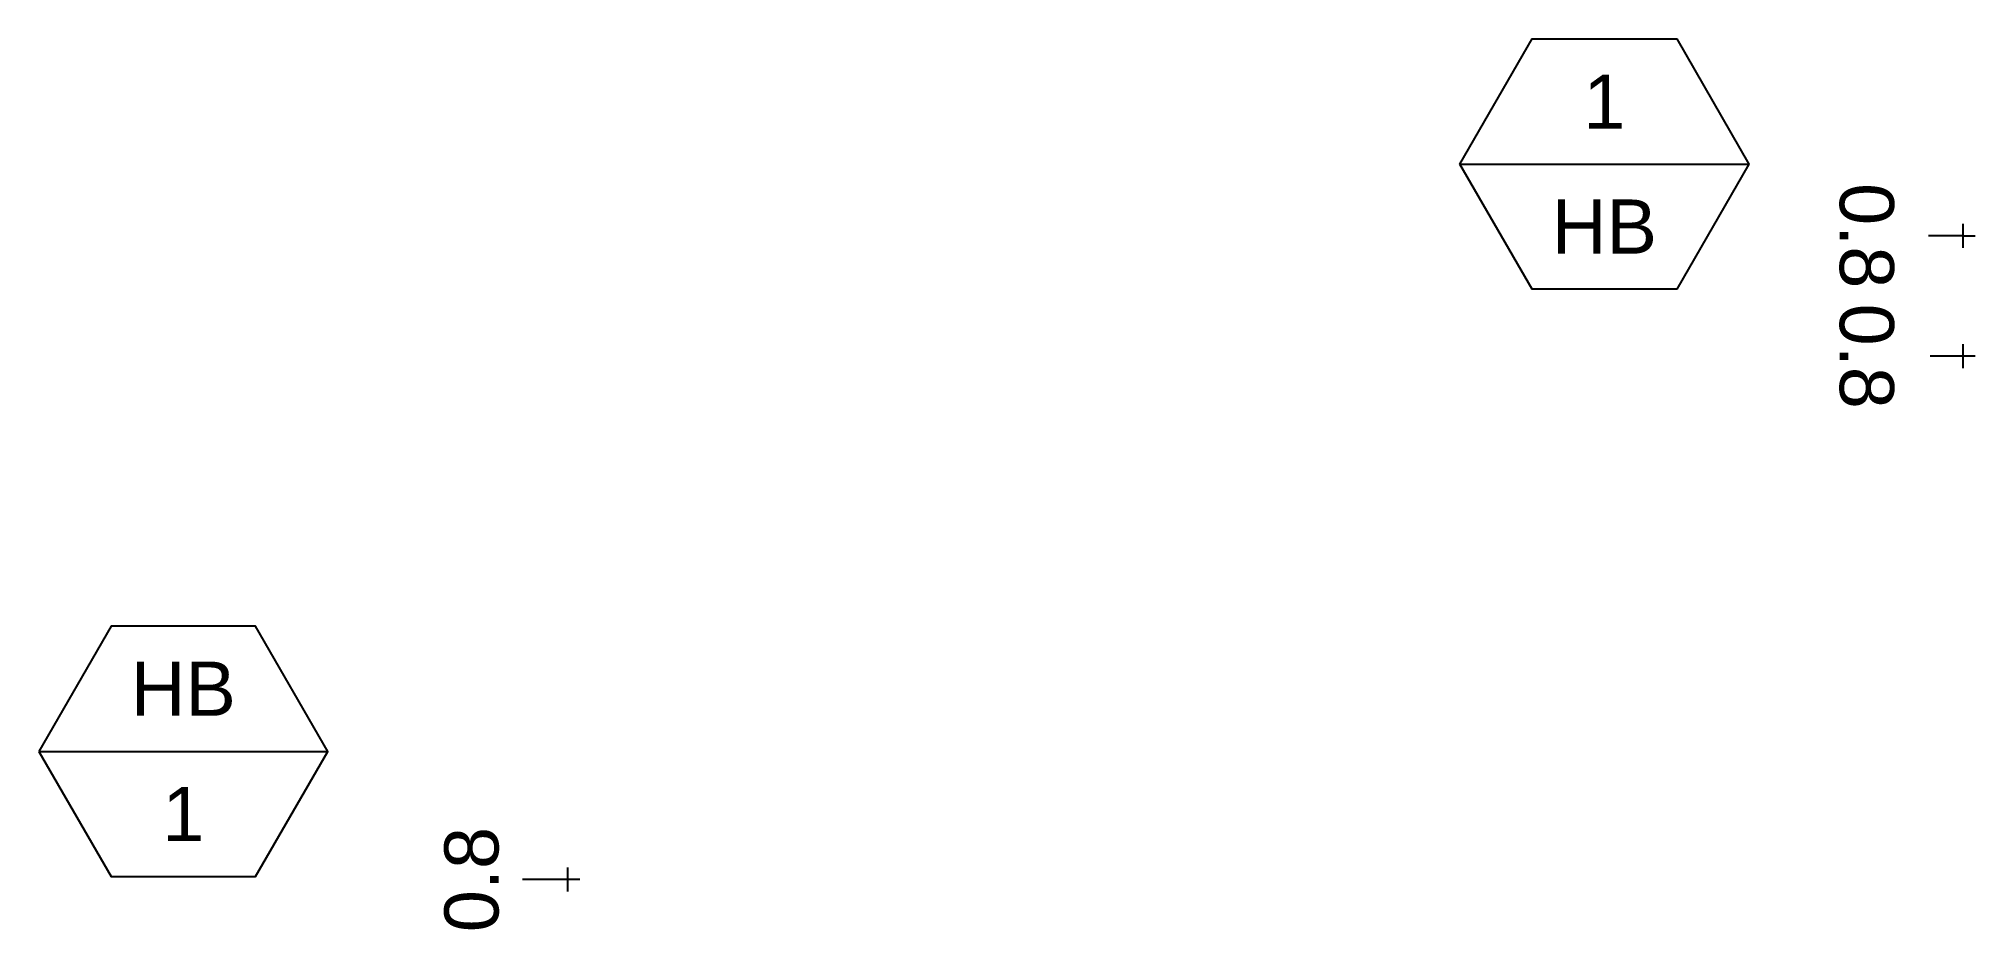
# Model space of a CAD drawing. Header units: inches. Extents: x 11 to 172, y 13 to 87.
import ezdxf
from ezdxf.enums import TextEntityAlignment as Align

# ---------------------------------------------------------------- set-up
doc = ezdxf.new("R2010")
doc.units = ezdxf.units.IN
doc.header["$MEASUREMENT"] = 0
for name, color, linetype in [('PLUM-4TEXT', 2, 'Continuous'), ('PLUM-CW', 3, 'Cold_Water_Flow'), ('PLUM-HW', 2, 'Hot_Water_Flow')]:
    doc.layers.add(name, color=color, linetype=linetype)
doc.styles.add('A2', font='arial.ttf', dxfattribs={"width": 1.00018})
doc.styles.get("Standard").update_dxf_attribs({"font": 'arial.ttf'})
doc.linetypes.add('Cold_Water_Flow', pattern='A,0.875,-0.125,0,-0.125,0.875,-0.125,["CW",Standard,S=0.1,R=0,X=-0.12585,Y=-0.05],-0.1,0.875,[1,GEC_FlowArrow.shx,S=0.0625,R=0,X=0,Y=0],0.5', length=3.6)
doc.linetypes.add('Hot_Water_Flow', pattern='A,0.8125,-0.125,0,-0.125,0,-0.125,0.875,-0.125,["HW",Standard,S=0.1,R=0,X=-0.12585,Y=-0.05],-0.1,0.875,[1,GEC_FlowArrow.shx,S=0.0625,R=0,X=0,Y=0],0.5', length=3.6625)

# ---------------------------------------------------------------- blocks, each defined once
blk = doc.blocks.new('*U2')
at = {"color": 0}
blk.add_line((-42.92, 10.64), (-18.92, 10.64), dxfattribs=at)
for p, q in [((0, 0), (-2.75, 0)), ((1, 0), (0, 0)), ((1, -1), (1, 1)), ((2, 0), (1, 0))]:
    blk.add_line(p, q)
blk.add_lwpolyline([(-42.92, 10.64), (-36.92, 0.25), (-24.92, 0.25), (-18.92, 10.64), (-24.92, 21.03), (-36.92, 21.03)], close=True, dxfattribs=at)
at = {"style": 'A2', "width": 1.00018, "flags": 1}
for tag, p in [('COLD_DIA', (-11.54, 23.46)), ('ELEVATION', (-11.41, 21.05))]:
    blk.add_attdef(tag, p, '', height=1, dxfattribs=at)
at = {"style": 'A2', "width": 1.00018}
for tag, p in [('TAG', (-30.92, 15.84)), ('NUM', (-30.92, 5.44))]:
    blk.add_attdef(tag, text='', height=4.5, dxfattribs=at).set_placement(p, align=Align.MIDDLE_CENTER)
blk.add_attdef('C', text='', height=4.5, rotation=90, dxfattribs=at).set_placement((-7, 0), align=Align.MIDDLE_CENTER)
blk = doc.blocks.new('*U5')
at = {"layer": 'PLUM-4TEXT'}
blk.add_line((-40.79, 10.95), (-16.79, 10.95), dxfattribs=at)
blk.add_lwpolyline([(-40.79, 10.95), (-34.79, 21.35), (-22.79, 21.35), (-16.79, 10.95), (-22.79, 0.56), (-34.79, 0.56)], close=True, dxfattribs=at)
at = {"layer": 'PLUM-CW'}
for p, q in [((1, -6), (1, -4)), ((0, -5), (-1.75, -5)), ((1, -5), (0, -5)), ((2, -5), (1, -5))]:
    blk.add_line(p, q, dxfattribs=at)
at = {"layer": 'PLUM-HW'}
for p, q in [((0, 5), (-1.88, 5)), ((1, 5), (0, 5)), ((1, 4), (1, 6)), ((1, 5), (2, 5))]:
    blk.add_line(p, q, dxfattribs=at)
at = {"layer": 'PLUM-4TEXT', "style": 'A2', "width": 1.00018, "flags": 1}
for tag, p in [('WS_DIA', (-9.41, 23.78)), ('ELEVATION', (-9.28, 21.36))]:
    blk.add_attdef(tag, p, '', height=1, dxfattribs=at)
at = {"layer": 'PLUM-4TEXT', "style": 'A2', "width": 1.00018}
for tag, p in [('NUM', (-28.79, 16.13)), ('TAG', (-28.79, 5.76))]:
    blk.add_attdef(tag, text='', height=4.5, dxfattribs=at).set_placement(p, align=Align.MIDDLE_CENTER)
at = {"layer": 'PLUM-CW', "style": 'A2', "width": 1.00018}
blk.add_attdef('C', text='', height=4.5, rotation=270, dxfattribs=at).set_placement((-7, -5), align=Align.MIDDLE_CENTER)
at = {"layer": 'PLUM-HW', "style": 'A2', "width": 1.00018}
blk.add_attdef('H', text='', height=4.5, rotation=270, dxfattribs=at).set_placement((-7, 5), align=Align.MIDDLE_CENTER)

msp = doc.modelspace()

# ---------------------------------------------------------------- block references
for name, p, values in [('*U5', (170.12, 65.95), {'TAG': 'HB', 'NUM': '1', 'C': '0.8', 'H': '0.8'}), ('*U2', (54.28, 17.52), {'TAG': 'HB', 'NUM': '1', 'C': '0.8'})]:
    msp.add_blockref(name, p).add_auto_attribs(values)

doc.saveas('drawing.dxf')
